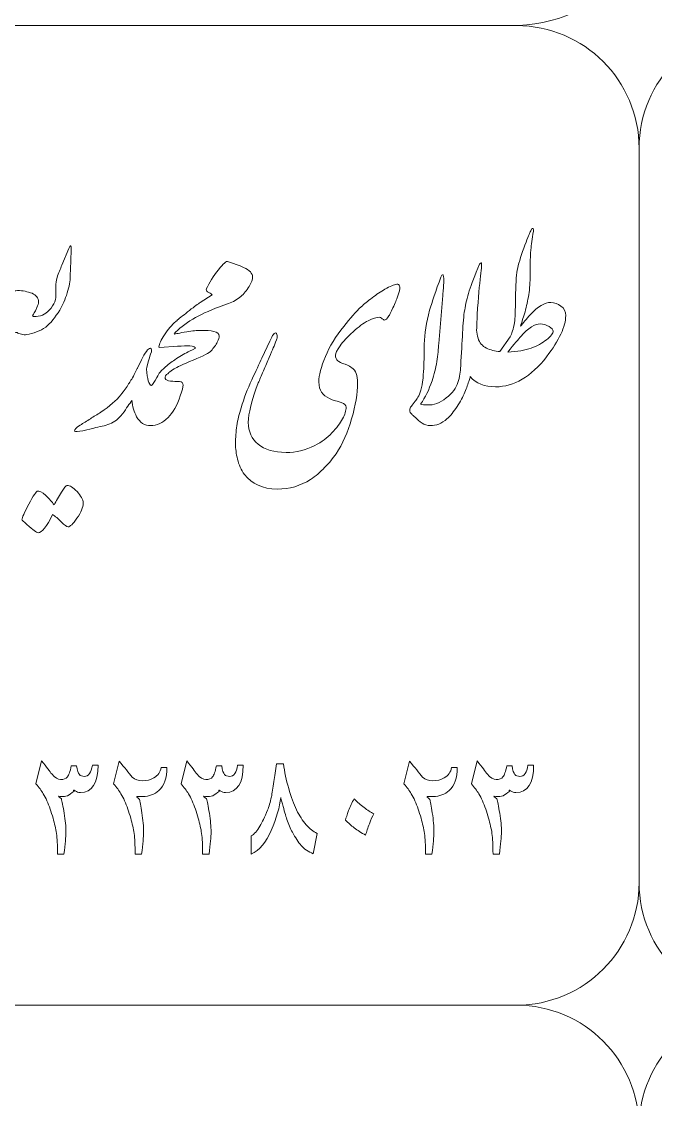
# Model space of a CAD drawing. Header units: millimetres. Extents: x 62 to 462, y 96 to 456.
# Drawn here: x 323.4 to 342.81, y 343.42 to 376.43 of the extents above; entities that cross this region are included whole.
import ezdxf

# ---------------------------------------------------------------- set-up
doc = ezdxf.new("R2010")
doc.units = ezdxf.units.MM
doc.header["$MEASUREMENT"] = 0
doc.layers.add('Layer 1', color=7, linetype='Continuous')

msp = doc.modelspace()

# ---------------------------------------------------------------- linework, layer by layer
at = {"layer": 'Layer 1', "color": 250, "lineweight": 18}
for points, knots in [([(308.7442, 415.8033), (308.7442, 415.8033), (338.3692, 415.8033), (338.3692, 415.8033), (341.0887, 415.8033), (343.3067, 413.5853), (343.3067, 410.8658), (343.3067, 410.8658), (343.3067, 381.2408), (343.3067, 381.2408), (343.3067, 378.5213), (341.0887, 376.3033), (338.3692, 376.3033), (338.3692, 376.3033), (308.7442, 376.3033), (308.7442, 376.3033), (306.0247, 376.3033), (303.8067, 378.5213), (303.8067, 381.2408), (303.8067, 381.2408), (303.8067, 410.8658), (303.8067, 410.8658), (303.8067, 413.5853), (306.0247, 415.8033), (308.7442, 415.8033)], [0, 0, 0, 0, 0.125, 0.125, 0.125, 0.25, 0.25, 0.25, 0.375, 0.375, 0.375, 0.5, 0.5, 0.5, 0.625, 0.625, 0.625, 0.75, 0.75, 0.75, 0.875, 0.875, 0.875, 1, 1, 1, 1]), ([(316.0567, 376.3033), (316.0567, 376.3033), (338.5567, 376.3033), (338.5567, 376.3033), (340.6221, 376.3033), (342.3067, 374.6187), (342.3067, 372.5533), (342.3067, 372.5533), (342.3067, 350.0533), (342.3067, 350.0533), (342.3067, 347.9879), (340.6221, 346.3033), (338.5567, 346.3033), (338.5567, 346.3033), (316.0567, 346.3033), (316.0567, 346.3033), (313.9913, 346.3033), (312.3067, 347.9879), (312.3067, 350.0533), (312.3067, 350.0533), (312.3067, 372.5533), (312.3067, 372.5533), (312.3067, 374.6187), (313.9913, 376.3033), (316.0567, 376.3033)], [0, 0, 0, 0, 0.125, 0.125, 0.125, 0.25, 0.25, 0.25, 0.375, 0.375, 0.375, 0.5, 0.5, 0.5, 0.625, 0.625, 0.625, 0.75, 0.75, 0.75, 0.875, 0.875, 0.875, 1, 1, 1, 1]), ([(346.0567, 376.3033), (346.0567, 376.3033), (368.5567, 376.3033), (368.5567, 376.3033), (370.6221, 376.3033), (372.3067, 374.6187), (372.3067, 372.5533), (372.3067, 372.5533), (372.3067, 350.0533), (372.3067, 350.0533), (372.3067, 347.9879), (370.6221, 346.3033), (368.5567, 346.3033), (368.5567, 346.3033), (346.0567, 346.3033), (346.0567, 346.3033), (343.9913, 346.3033), (342.3067, 347.9879), (342.3067, 350.0533), (342.3067, 350.0533), (342.3067, 372.5533), (342.3067, 372.5533), (342.3067, 374.6187), (343.9913, 376.3033), (346.0567, 376.3033)], [0, 0, 0, 0, 0.125, 0.125, 0.125, 0.25, 0.25, 0.25, 0.375, 0.375, 0.375, 0.5, 0.5, 0.5, 0.625, 0.625, 0.625, 0.75, 0.75, 0.75, 0.875, 0.875, 0.875, 1, 1, 1, 1]), ([(337.3304, 366.9732), (337.338, 366.8896), (337.3533, 366.809), (337.3759, 366.7307), (337.4218, 366.5895), (337.5064, 366.4872), (337.6299, 366.4272), (337.7534, 366.3673), (337.8927, 366.332), (338.048, 366.3214), (338.048, 366.3214), (338.3584, 366.7765), (338.3584, 366.7765), (338.4096, 366.863), (338.4554, 367.0094), (338.4924, 367.2157), (338.5101, 367.3286), (338.5207, 367.5791), (338.5242, 367.9619), (338.5278, 368.3464), (338.5436, 368.6322), (338.5754, 368.8173), (338.6106, 368.9902), (338.6777, 369.2124), (338.7765, 369.4859), (338.877, 369.761), (338.9387, 369.9198), (338.9599, 369.9621), (338.9828, 370.0044), (339.0005, 370.0397), (339.0146, 370.068), (339.0322, 370.0962), (339.0481, 370.1014), (339.0604, 370.0856), (339.0745, 370.0697), (339.078, 370.0432), (339.071, 370.0044), (339.0339, 369.7734), (339.0075, 369.5864), (338.9934, 369.44), (338.9811, 369.2936), (338.974, 369.1542), (338.9757, 369.0219), (338.9775, 368.8896), (338.9757, 368.7186), (338.9687, 368.5086), (338.9616, 368.2988), (338.9405, 368.1048), (338.9052, 367.9284), (338.8717, 367.7502), (338.8293, 367.5791), (338.7765, 367.4115), (338.7253, 367.2457), (338.69, 367.1399), (338.6742, 367.094), (338.757, 367.1981), (338.8576, 367.3163), (338.9793, 367.4521), (339.2086, 367.7008), (339.4185, 367.8243), (339.6037, 367.8243), (339.7166, 367.8243), (339.8207, 367.7872), (339.9141, 367.7149), (340.0094, 367.6461), (340.0588, 367.5491), (340.0588, 367.4203), (340.0588, 367.0887), (339.863, 366.6707), (339.4749, 366.1627), (338.9987, 365.5488), (338.4783, 365.2419), (337.9139, 365.2419), (337.5739, 365.2419), (337.3163, 365.345), (337.1399, 365.5524), (337.1271, 365.5111), (337.1147, 365.4735), (337.1025, 365.4396), (337.0725, 365.3372), (337.0284, 365.2155), (336.9702, 365.0762), (336.9138, 364.9368), (336.8343, 364.7886), (336.7338, 364.6335), (336.6315, 364.4782), (336.5292, 364.353), (336.4251, 364.256), (336.2646, 364.1166), (336.0936, 364.0496), (335.9136, 364.0531), (335.8219, 364.0566), (335.7372, 364.0813), (335.6614, 364.1272), (335.589, 364.1748), (335.5221, 364.2348), (335.4603, 364.3036), (335.4039, 364.3477), (335.3703, 364.3776), (335.3562, 364.39), (335.3086, 364.4359), (335.2839, 364.4817), (335.2839, 364.5294), (335.2839, 364.5646), (335.3016, 364.6052), (335.3351, 364.6493), (335.3703, 364.6934), (335.4091, 364.7445), (335.455, 364.7992), (335.4744, 364.8257), (335.5026, 364.8681), (335.5362, 364.9227), (335.5714, 364.9774), (335.6014, 365.0514), (335.6279, 365.1432), (335.6526, 365.2332), (335.6755, 365.3531), (335.6913, 365.5013), (335.7055, 365.6494), (335.7143, 365.7782), (335.7178, 365.884), (335.7178, 365.884), (335.7284, 366.2051), (335.7284, 366.2051), (335.7319, 366.3144), (335.7319, 366.4308), (335.7284, 366.5508), (335.7354, 366.8683), (335.7901, 367.2123), (335.8942, 367.5844), (335.9665, 367.8366), (336.0812, 368.1753), (336.24, 368.6022), (336.2505, 368.6304), (336.2611, 368.6481), (336.2717, 368.6586), (336.2805, 368.6692), (336.2893, 368.6745), (336.2964, 368.6745), (336.3211, 368.6709), (336.3317, 368.6057), (336.3282, 368.4787), (336.3246, 368.417), (336.3176, 368.3164), (336.3069, 368.1789), (336.2964, 368.0377), (336.2893, 367.9478), (336.2858, 367.9107), (336.2858, 367.9107), (336.1729, 366.5667), (336.1729, 366.5667), (336.1659, 366.4044), (336.1464, 366.2209), (336.1164, 366.0128), (336.0812, 365.8134), (336.0318, 365.6194), (335.9665, 365.4289), (335.8766, 365.1503), (335.7602, 364.9104), (335.619, 364.711), (335.6261, 364.6969), (335.6544, 364.6899), (335.702, 364.6899), (335.702, 364.6899), (335.8325, 364.6846), (335.8325, 364.6846), (336.0212, 364.6776), (336.21, 364.7499), (336.4005, 364.8998), (336.5892, 365.0497), (336.7109, 365.2085), (336.762, 365.3742), (336.8132, 365.5419), (336.8414, 365.7094), (336.845, 365.8788), (336.8679, 366.2685), (336.8873, 366.6072), (336.9014, 366.8947), (336.9155, 367.1823), (336.9366, 367.4151), (336.9666, 367.595), (336.9949, 367.7732), (337.0425, 367.9689), (337.1078, 368.1789), (337.173, 368.3887), (337.2771, 368.6604), (337.4182, 368.9955), (337.4394, 369.0291), (337.457, 369.0432), (337.4747, 369.0361), (337.4923, 369.0291), (337.4853, 368.895), (337.4517, 368.6304), (337.4182, 368.3676), (337.3847, 367.9778), (337.3512, 367.461), (337.3476, 367.3266), (337.3408, 367.1646), (337.3304, 366.9732)], [0, 0, 0, 0, 0.0151515, 0.0151515, 0.0151515, 0.030303, 0.030303, 0.030303, 0.0454545, 0.0454545, 0.0454545, 0.0606061, 0.0606061, 0.0606061, 0.0757576, 0.0757576, 0.0757576, 0.0909091, 0.0909091, 0.0909091, 0.1060606, 0.1060606, 0.1060606, 0.1212121, 0.1212121, 0.1212121, 0.1363636, 0.1363636, 0.1363636, 0.1515152, 0.1515152, 0.1515152, 0.1666667, 0.1666667, 0.1666667, 0.1818182, 0.1818182, 0.1818182, 0.1969697, 0.1969697, 0.1969697, 0.2121212, 0.2121212, 0.2121212, 0.2272727, 0.2272727, 0.2272727, 0.2424242, 0.2424242, 0.2424242, 0.2575758, 0.2575758, 0.2575758, 0.2727273, 0.2727273, 0.2727273, 0.2878788, 0.2878788, 0.2878788, 0.3030303, 0.3030303, 0.3030303, 0.3181818, 0.3181818, 0.3181818, 0.3333333, 0.3333333, 0.3333333, 0.3484848, 0.3484848, 0.3484848, 0.3636364, 0.3636364, 0.3636364, 0.3787879, 0.3787879, 0.3787879, 0.3939394, 0.3939394, 0.3939394, 0.4090909, 0.4090909, 0.4090909, 0.4242424, 0.4242424, 0.4242424, 0.4393939, 0.4393939, 0.4393939, 0.4545455, 0.4545455, 0.4545455, 0.469697, 0.469697, 0.469697, 0.4848485, 0.4848485, 0.4848485, 0.5, 0.5, 0.5, 0.5151515, 0.5151515, 0.5151515, 0.530303, 0.530303, 0.530303, 0.5454545, 0.5454545, 0.5454545, 0.5606061, 0.5606061, 0.5606061, 0.5757576, 0.5757576, 0.5757576, 0.5909091, 0.5909091, 0.5909091, 0.6060606, 0.6060606, 0.6060606, 0.6212121, 0.6212121, 0.6212121, 0.6363636, 0.6363636, 0.6363636, 0.6515152, 0.6515152, 0.6515152, 0.6666667, 0.6666667, 0.6666667, 0.6818182, 0.6818182, 0.6818182, 0.6969697, 0.6969697, 0.6969697, 0.7121212, 0.7121212, 0.7121212, 0.7272727, 0.7272727, 0.7272727, 0.7424242, 0.7424242, 0.7424242, 0.7575758, 0.7575758, 0.7575758, 0.7727273, 0.7727273, 0.7727273, 0.7878788, 0.7878788, 0.7878788, 0.8030303, 0.8030303, 0.8030303, 0.8181818, 0.8181818, 0.8181818, 0.8333333, 0.8333333, 0.8333333, 0.8484848, 0.8484848, 0.8484848, 0.8636364, 0.8636364, 0.8636364, 0.8787879, 0.8787879, 0.8787879, 0.8939394, 0.8939394, 0.8939394, 0.9090909, 0.9090909, 0.9090909, 0.9242424, 0.9242424, 0.9242424, 0.9393939, 0.9393939, 0.9393939, 0.9545455, 0.9545455, 0.9545455, 0.969697, 0.969697, 0.969697, 0.9848485, 0.9848485, 0.9848485, 1, 1, 1, 1]), ([(324.1413, 367.4998), (324.2242, 367.558), (324.2948, 367.6303), (324.353, 367.7167), (324.4147, 367.8032), (324.4465, 367.8896), (324.4465, 367.9761), (324.4465, 367.9761), (324.4465, 368.3165), (324.4465, 368.3165), (324.4465, 368.3994), (324.4606, 368.4911), (324.4871, 368.5899), (324.5364, 368.7274), (324.5859, 368.8545), (324.637, 368.9673), (324.637, 368.9673), (324.8487, 369.4788), (324.8487, 369.4788), (324.8522, 369.5036), (324.8698, 369.5318), (324.9015, 369.5618), (324.9157, 369.5618), (324.921, 369.5265), (324.921, 369.4542), (324.921, 369.4542), (324.9122, 369.0873), (324.9122, 369.0873), (324.9122, 369.0873), (324.891, 368.6428), (324.891, 368.6428), (324.891, 368.4876), (324.8592, 368.3112), (324.7975, 368.1154), (324.7393, 367.9178), (324.6634, 367.745), (324.57, 367.5933), (324.4294, 367.3631), (324.2871, 367.1871), (324.1431, 367.0673), (324.1431, 367.0673), (324.1413, 367.0641), (324.1413, 367.0641), (324.0584, 367.0094), (323.9649, 366.9618), (323.8626, 366.923), (323.7585, 366.8824), (323.658, 366.8559), (323.5628, 366.8418), (323.5098, 366.8313), (323.4552, 366.8348), (323.397, 366.8489), (323.3388, 366.8648), (323.2929, 366.8824), (323.2629, 366.9036), (323.2206, 366.9036), (323.1624, 366.8859), (323.0865, 366.8524), (323.0142, 366.8207), (322.9242, 366.7766), (322.8184, 366.7184), (322.8184, 366.7184), (322.5132, 366.5261), (322.5132, 366.5261), (322.5132, 366.5261), (322.5129, 366.5274), (322.5129, 366.5274), (322.416, 366.4413), (322.2996, 366.376), (322.1622, 366.332), (322.007, 366.2721), (321.8112, 366.2544), (321.5731, 366.2738), (321.5237, 366.2738), (321.3032, 366.1768), (320.9064, 365.9793), (320.9064, 365.9793), (320.6337, 365.829), (320.6337, 365.829), (320.6337, 365.829), (320.6136, 365.75), (320.6136, 365.75), (320.5924, 365.6635), (320.5659, 365.5806), (320.5395, 365.5048), (320.4177, 365.1714), (320.3067, 364.9245), (320.2026, 364.7657), (320.1003, 364.607), (320.0191, 364.5099), (319.9609, 364.4712), (319.901, 364.4341), (319.8145, 364.3935), (319.6963, 364.3494), (319.5799, 364.3071), (319.4018, 364.2471), (319.1619, 364.1695), (318.922, 364.0919), (318.7809, 364.0531), (318.735, 364.0531), (318.7086, 364.0531), (318.6945, 364.0602), (318.6945, 364.0743), (318.6663, 364.1113), (318.8091, 364.2366), (319.1231, 364.4465), (319.437, 364.6563), (319.6399, 364.794), (319.7298, 364.8592), (319.8216, 364.9245), (319.9151, 365.0197), (320.0085, 365.1467), (320.1038, 365.2719), (320.1744, 365.4148), (320.2185, 365.5718), (320.1708, 365.5789), (320.1214, 365.5701), (320.0721, 365.5436), (320.0209, 365.5189), (319.9715, 365.5048), (319.9239, 365.5048), (319.7969, 365.5083), (319.6893, 365.5506), (319.6029, 365.6301), (319.5182, 365.7076), (319.4811, 365.7958), (319.4952, 365.8929), (319.5093, 365.9511), (319.5288, 366.0198), (319.5552, 366.0975), (319.5799, 366.1751), (319.6346, 366.2985), (319.7175, 366.4661), (319.8004, 366.6354), (319.8833, 366.7748), (319.968, 366.8841), (320.0526, 366.9953), (320.1355, 367.05), (320.2185, 367.05), (320.3595, 367.05), (320.4777, 366.99), (320.573, 366.87), (320.6682, 366.7483), (320.7141, 366.6037), (320.7141, 366.4361), (320.7141, 366.4361), (320.7138, 366.4008), (320.7138, 366.4008), (320.7138, 366.4008), (320.8111, 366.4344), (320.8111, 366.4344), (320.9257, 366.4767), (320.984, 366.5067), (320.984, 366.5278), (320.9628, 366.5631), (320.9522, 366.6054), (320.9522, 366.6566), (320.9592, 366.7024), (320.9769, 366.7589), (321.0051, 366.8277), (321.0528, 366.9546), (321.141, 367.1346), (321.2679, 367.3656), (321.3473, 367.5174), (321.4479, 367.6514), (321.5731, 367.7679), (321.6966, 367.8825), (321.7971, 367.9389), (321.873, 367.9389), (321.9929, 367.9389), (322.0917, 367.8878), (322.1675, 367.789), (322.2363, 367.692), (322.2699, 367.565), (322.2699, 367.4062), (322.2699, 367.2651), (322.2504, 367.1381), (322.2116, 367.027), (322.171, 366.9141), (322.1463, 366.8453), (322.1358, 366.8171), (322.1358, 366.8171), (322.1975, 366.8277), (322.1975, 366.8277), (322.3316, 366.8612), (322.4374, 366.907), (322.5132, 366.9618), (322.5132, 366.9618), (322.5165, 366.9564), (322.5165, 366.9564), (322.578, 366.9883), (322.6651, 367.0407), (322.776, 367.1153), (322.8008, 367.1294), (322.8572, 367.17), (322.9472, 367.2352), (322.9472, 367.2899), (322.9224, 367.3692), (322.8748, 367.4733), (322.8237, 367.5668), (322.7532, 367.6127), (322.6632, 367.6127), (322.605, 367.6127), (322.545, 367.5986), (322.4815, 367.5703), (322.4374, 367.5703), (322.4233, 367.6003), (322.4409, 367.6585), (322.455, 367.7009), (322.485, 367.752), (322.5344, 367.8138), (322.6103, 367.9107), (322.7037, 367.9919), (322.8184, 368.0571), (322.8907, 368.096), (322.9648, 368.1242), (323.0406, 368.1453), (323.1342, 368.1736), (323.2117, 368.1877), (323.2788, 368.1877), (323.4357, 368.1877), (323.5839, 368.1594), (323.7233, 368.1048), (323.8538, 368.0536), (323.919, 367.9637), (323.919, 367.8349), (323.919, 367.7908), (323.9032, 367.7361), (323.8732, 367.6709), (323.8556, 367.632), (323.8397, 367.5968), (323.8238, 367.5668), (323.808, 367.5351), (323.7797, 367.4839), (323.7374, 367.4116), (323.7621, 367.3904), (323.8203, 367.3887), (323.9138, 367.4028), (324.0072, 367.4187), (324.0831, 367.4504), (324.1413, 367.4998)], [0, 0, 0, 0, 0.0125, 0.0125, 0.0125, 0.025, 0.025, 0.025, 0.0375, 0.0375, 0.0375, 0.05, 0.05, 0.05, 0.0625, 0.0625, 0.0625, 0.075, 0.075, 0.075, 0.0875, 0.0875, 0.0875, 0.1, 0.1, 0.1, 0.1125, 0.1125, 0.1125, 0.125, 0.125, 0.125, 0.1375, 0.1375, 0.1375, 0.15, 0.15, 0.15, 0.1625, 0.1625, 0.1625, 0.175, 0.175, 0.175, 0.1875, 0.1875, 0.1875, 0.2, 0.2, 0.2, 0.2125, 0.2125, 0.2125, 0.225, 0.225, 0.225, 0.2375, 0.2375, 0.2375, 0.25, 0.25, 0.25, 0.2625, 0.2625, 0.2625, 0.275, 0.275, 0.275, 0.2875, 0.2875, 0.2875, 0.3, 0.3, 0.3, 0.3125, 0.3125, 0.3125, 0.325, 0.325, 0.325, 0.3375, 0.3375, 0.3375, 0.35, 0.35, 0.35, 0.3625, 0.3625, 0.3625, 0.375, 0.375, 0.375, 0.3875, 0.3875, 0.3875, 0.4, 0.4, 0.4, 0.4125, 0.4125, 0.4125, 0.425, 0.425, 0.425, 0.4375, 0.4375, 0.4375, 0.45, 0.45, 0.45, 0.4625, 0.4625, 0.4625, 0.475, 0.475, 0.475, 0.4875, 0.4875, 0.4875, 0.5, 0.5, 0.5, 0.5125, 0.5125, 0.5125, 0.525, 0.525, 0.525, 0.5375, 0.5375, 0.5375, 0.55, 0.55, 0.55, 0.5625, 0.5625, 0.5625, 0.575, 0.575, 0.575, 0.5875, 0.5875, 0.5875, 0.6, 0.6, 0.6, 0.6125, 0.6125, 0.6125, 0.625, 0.625, 0.625, 0.6375, 0.6375, 0.6375, 0.65, 0.65, 0.65, 0.6625, 0.6625, 0.6625, 0.675, 0.675, 0.675, 0.6875, 0.6875, 0.6875, 0.7, 0.7, 0.7, 0.7125, 0.7125, 0.7125, 0.725, 0.725, 0.725, 0.7375, 0.7375, 0.7375, 0.75, 0.75, 0.75, 0.7625, 0.7625, 0.7625, 0.775, 0.775, 0.775, 0.7875, 0.7875, 0.7875, 0.8, 0.8, 0.8, 0.8125, 0.8125, 0.8125, 0.825, 0.825, 0.825, 0.8375, 0.8375, 0.8375, 0.85, 0.85, 0.85, 0.8625, 0.8625, 0.8625, 0.875, 0.875, 0.875, 0.8875, 0.8875, 0.8875, 0.9, 0.9, 0.9, 0.9125, 0.9125, 0.9125, 0.925, 0.925, 0.925, 0.9375, 0.9375, 0.9375, 0.95, 0.95, 0.95, 0.9625, 0.9625, 0.9625, 0.975, 0.975, 0.975, 0.9875, 0.9875, 0.9875, 1, 1, 1, 1]), ([(328.1684, 367.2828), (328.2548, 367.3551), (328.3783, 367.4539), (328.5405, 367.5827), (328.6993, 367.7026), (328.8069, 367.782), (328.8669, 367.819), (328.8669, 367.819), (329.2373, 368.0625), (329.2373, 368.0625), (329.2285, 368.0695), (329.1915, 368.0924), (329.1297, 368.1294), (329.0821, 368.1542), (329.0574, 368.1876), (329.0574, 368.2335), (329.1474, 368.4328), (329.2708, 368.6304), (329.4296, 368.828), (329.5848, 369.0132), (329.6748, 369.0978), (329.703, 369.0802), (329.9817, 368.985), (330.1475, 368.9232), (330.1986, 368.9003), (330.3821, 368.8138), (330.4738, 368.715), (330.4738, 368.6057), (330.4738, 368.5299), (330.4385, 368.4311), (330.3697, 368.3112), (330.2939, 368.193), (330.2074, 368.0924), (330.1122, 368.006), (330.0046, 367.9161), (329.8794, 367.8437), (329.7347, 367.789), (329.359, 367.662), (329.0521, 367.5351), (328.8122, 367.408), (328.5762, 367.2848), (328.3639, 367.1394), (328.1775, 366.9701), (328.1775, 366.9701), (328.1701, 366.9582), (328.1701, 366.9582), (328.1313, 366.9353), (328.1067, 366.9123), (328.0943, 366.8912), (328.0819, 366.87), (328.0767, 366.8595), (328.0767, 366.8559), (328.1067, 366.863), (328.2372, 366.8859), (328.4647, 366.9282), (328.6323, 366.9547), (328.7734, 366.9688), (328.888, 366.9688), (329.052, 366.9688), (329.1879, 366.9582), (329.2902, 366.9388), (329.3978, 366.9177), (329.4507, 366.8683), (329.4507, 366.7889), (329.4507, 366.7572), (329.4313, 366.699), (329.3943, 366.6125), (329.3449, 366.5226), (329.2831, 366.4326), (329.2073, 366.3444), (329.1561, 366.2844), (328.9727, 366.1909), (328.6569, 366.0604), (328.343, 365.9281), (328.149, 365.8399), (328.0767, 365.7941), (328.0043, 365.7465), (327.9496, 365.7076), (327.9108, 365.6777), (327.89, 365.6502), (327.8672, 365.6297), (327.8426, 365.6168), (327.7887, 365.555), (327.7816, 365.5059), (327.8226, 365.4695), (327.8632, 365.4307), (327.932, 365.4113), (328.029, 365.4096), (328.126, 365.4078), (328.1966, 365.4078), (328.2407, 365.4078), (328.3095, 365.4007), (328.3448, 365.3601), (328.3448, 365.2878), (328.3448, 365.2367), (328.3165, 365.1273), (328.2618, 364.9633), (328.1649, 364.674), (328.0396, 364.4517), (327.8844, 364.2966), (327.7221, 364.1343), (327.5457, 364.0531), (327.3517, 364.0531), (327.17, 364.0531), (327.0271, 364.1448), (326.9231, 364.3265), (326.8439, 364.4712), (326.7954, 364.6392), (326.7791, 364.8303), (326.7089, 364.7246), (326.6141, 364.586), (326.4944, 364.4147), (326.4221, 364.3248), (326.3604, 364.2612), (326.3074, 364.2242), (326.2386, 364.1748), (326.1699, 364.136), (326.0993, 364.1078), (326.0288, 364.0778), (325.9512, 364.0549), (325.8665, 364.0355), (325.7818, 364.0161), (325.6989, 363.9966), (325.616, 363.9755), (325.616, 363.9755), (325.2738, 363.8926), (325.2738, 363.8926), (325.1362, 363.8697), (325.0515, 363.8661), (325.0215, 363.882), (325.0215, 363.9314), (325.078, 363.9914), (325.1927, 364.0637), (325.295, 364.1289), (325.4008, 364.196), (325.5066, 364.263), (325.6143, 364.33), (325.7201, 364.3953), (325.8276, 364.4606), (326.0993, 364.6511), (326.3039, 364.8292), (326.438, 364.9932), (326.5403, 365.122), (326.6214, 365.2332), (326.6796, 365.3301), (326.7184, 365.3848), (326.7749, 365.4801), (326.8507, 365.6142), (326.8507, 365.6142), (326.9007, 365.7166), (326.9007, 365.7166), (326.9127, 365.7446), (326.9254, 365.7715), (326.939, 365.7976), (326.9452, 365.8101), (326.9515, 365.8222), (326.958, 365.834), (326.958, 365.834), (327.0729, 366.0693), (327.0729, 366.0693), (327.1242, 366.1751), (327.1753, 366.2615), (327.2229, 366.3267), (327.267, 366.3921), (327.3093, 366.4238), (327.3464, 366.4203), (327.3816, 366.4026), (327.3922, 366.3691), (327.3781, 366.3162), (327.3393, 366.2033), (327.3164, 366.1292), (327.3058, 366.0939), (327.2667, 365.9638), (327.2411, 365.8608), (327.2298, 365.7864), (327.2472, 365.4744), (327.2981, 365.3052), (327.3834, 365.2773), (327.4205, 365.316), (327.4752, 365.399), (327.5439, 365.526), (327.5845, 365.6018), (327.6163, 365.6529), (327.6357, 365.6812), (327.6408, 365.6877), (327.6467, 365.6931), (327.6534, 365.6979), (327.6844, 365.736), (327.7227, 365.7765), (327.7662, 365.817), (327.8738, 365.914), (327.9814, 365.9969), (328.0925, 366.0693), (328.2336, 366.1627), (328.3695, 366.2439), (328.5, 366.3126), (328.5105, 366.3197), (328.5846, 366.3567), (328.7223, 366.422), (328.7223, 366.4555), (328.6675, 366.4802), (328.5564, 366.4944), (328.4612, 366.4979), (328.3306, 366.4944), (328.1701, 366.4837), (328.1701, 366.4837), (327.6321, 366.4414), (327.6321, 366.4414), (327.6075, 366.4414), (327.6004, 366.4626), (327.611, 366.5031), (327.6321, 366.5931), (327.6992, 366.7236), (327.8156, 366.8912), (327.9288, 367.0583), (328.0453, 367.1859), (328.1653, 367.2756), (328.1653, 367.2756), (328.1684, 367.2828), (328.1684, 367.2828)], [0, 0, 0, 0, 0.0136986, 0.0136986, 0.0136986, 0.0273973, 0.0273973, 0.0273973, 0.0410959, 0.0410959, 0.0410959, 0.0547945, 0.0547945, 0.0547945, 0.0684932, 0.0684932, 0.0684932, 0.0821918, 0.0821918, 0.0821918, 0.0958904, 0.0958904, 0.0958904, 0.109589, 0.109589, 0.109589, 0.1232877, 0.1232877, 0.1232877, 0.1369863, 0.1369863, 0.1369863, 0.1506849, 0.1506849, 0.1506849, 0.1643836, 0.1643836, 0.1643836, 0.1780822, 0.1780822, 0.1780822, 0.1917808, 0.1917808, 0.1917808, 0.2054795, 0.2054795, 0.2054795, 0.2191781, 0.2191781, 0.2191781, 0.2328767, 0.2328767, 0.2328767, 0.2465753, 0.2465753, 0.2465753, 0.260274, 0.260274, 0.260274, 0.2739726, 0.2739726, 0.2739726, 0.2876712, 0.2876712, 0.2876712, 0.3013699, 0.3013699, 0.3013699, 0.3150685, 0.3150685, 0.3150685, 0.3287671, 0.3287671, 0.3287671, 0.3424658, 0.3424658, 0.3424658, 0.3561644, 0.3561644, 0.3561644, 0.369863, 0.369863, 0.369863, 0.3835616, 0.3835616, 0.3835616, 0.3972603, 0.3972603, 0.3972603, 0.4109589, 0.4109589, 0.4109589, 0.4246575, 0.4246575, 0.4246575, 0.4383562, 0.4383562, 0.4383562, 0.4520548, 0.4520548, 0.4520548, 0.4657534, 0.4657534, 0.4657534, 0.4794521, 0.4794521, 0.4794521, 0.4931507, 0.4931507, 0.4931507, 0.5068493, 0.5068493, 0.5068493, 0.5205479, 0.5205479, 0.5205479, 0.5342466, 0.5342466, 0.5342466, 0.5479452, 0.5479452, 0.5479452, 0.5616438, 0.5616438, 0.5616438, 0.5753425, 0.5753425, 0.5753425, 0.5890411, 0.5890411, 0.5890411, 0.6027397, 0.6027397, 0.6027397, 0.6164384, 0.6164384, 0.6164384, 0.630137, 0.630137, 0.630137, 0.6438356, 0.6438356, 0.6438356, 0.6575342, 0.6575342, 0.6575342, 0.6712329, 0.6712329, 0.6712329, 0.6849315, 0.6849315, 0.6849315, 0.6986301, 0.6986301, 0.6986301, 0.7123288, 0.7123288, 0.7123288, 0.7260274, 0.7260274, 0.7260274, 0.739726, 0.739726, 0.739726, 0.7534247, 0.7534247, 0.7534247, 0.7671233, 0.7671233, 0.7671233, 0.7808219, 0.7808219, 0.7808219, 0.7945205, 0.7945205, 0.7945205, 0.8082192, 0.8082192, 0.8082192, 0.8219178, 0.8219178, 0.8219178, 0.8356164, 0.8356164, 0.8356164, 0.8493151, 0.8493151, 0.8493151, 0.8630137, 0.8630137, 0.8630137, 0.8767123, 0.8767123, 0.8767123, 0.890411, 0.890411, 0.890411, 0.9041096, 0.9041096, 0.9041096, 0.9178082, 0.9178082, 0.9178082, 0.9315068, 0.9315068, 0.9315068, 0.9452055, 0.9452055, 0.9452055, 0.9589041, 0.9589041, 0.9589041, 0.9726027, 0.9726027, 0.9726027, 0.9863014, 0.9863014, 0.9863014, 1, 1, 1, 1]), ([(334.9788, 368.2494), (334.9664, 368.163), (334.9434, 368.0801), (334.9152, 367.9989), (334.8852, 367.9178), (334.8376, 367.8049), (334.7706, 367.6602), (334.7036, 367.5156), (334.663, 367.4327), (334.6489, 367.4115), (334.5942, 367.3251), (334.5448, 367.2828), (334.5042, 367.2828), (334.4725, 367.304), (334.446, 367.3233), (334.4214, 367.3428), (334.3967, 367.3622), (334.3755, 367.371), (334.3543, 367.371), (334.2679, 367.371), (334.155, 367.3357), (334.0139, 367.2651), (333.871, 367.1946), (333.7176, 367.0817), (333.5482, 366.9265), (333.3789, 366.7713), (333.2466, 366.6266), (333.1514, 366.4926), (333.0579, 366.3585), (333.0102, 366.265), (333.0102, 366.2139), (333.0102, 366.138), (333.0332, 366.078), (333.0825, 366.0375), (333.1231, 366.0057), (333.1972, 365.9705), (333.3048, 365.9299), (333.4107, 365.8875), (333.483, 365.854), (333.5165, 365.8258), (333.6312, 365.7465), (333.6876, 365.5912), (333.6876, 365.3601), (333.6876, 365.0409), (333.6276, 364.674), (333.5059, 364.263), (333.386, 363.8502), (333.2272, 363.494), (333.0314, 363.1905), (332.9309, 363.0495), (332.8145, 362.9083), (332.6804, 362.7672), (332.5464, 362.6244), (332.4017, 362.5044), (332.2465, 362.4039), (331.9501, 362.2081), (331.608, 362.1093), (331.2234, 362.1093), (330.786, 362.1164), (330.4526, 362.2645), (330.225, 362.5538), (330.1227, 362.702), (330.0504, 362.859), (330.0117, 363.0248), (329.9711, 363.1905), (329.9517, 363.3476), (329.9517, 363.4957), (329.9517, 363.6845), (329.9658, 363.8697), (329.9922, 364.0513), (330.0204, 364.2312), (330.0628, 364.413), (330.121, 364.5964), (330.2109, 364.8927), (330.3186, 365.1785), (330.4473, 365.4537), (330.5743, 365.7288), (330.6766, 365.9511), (330.756, 366.1204), (330.756, 366.1204), (330.9994, 366.6372), (330.9994, 366.6372), (331.0276, 366.6954), (331.0559, 366.7518), (331.0876, 366.8083), (331.1176, 366.863), (331.1458, 366.8895), (331.1705, 366.8895), (331.204, 366.8895), (331.2234, 366.863), (331.2252, 366.8083), (331.227, 366.7518), (331.2199, 366.7113), (331.2058, 366.6831), (331.1688, 366.5843), (331.1352, 366.4996), (331.1088, 366.4326), (331.0806, 366.3656), (331.04, 366.2685), (330.9835, 366.1416), (330.9288, 366.0128), (330.8689, 365.8752), (330.8054, 365.727), (330.7419, 365.5789), (330.689, 365.4572), (330.6484, 365.3601), (330.4455, 364.824), (330.3432, 364.42), (330.3432, 364.1519), (330.3432, 363.8697), (330.4438, 363.6456), (330.6466, 363.4798), (330.8477, 363.3141), (331.1317, 363.2311), (331.4968, 363.2311), (331.8002, 363.2311), (332.093, 363.3017), (332.377, 363.4428), (332.5869, 363.5504), (332.7633, 363.6792), (332.9044, 363.8309), (333.0455, 363.9825), (333.1531, 364.1254), (333.2272, 364.2577), (333.3013, 364.39), (333.3384, 364.5099), (333.3384, 364.6158), (333.3384, 364.6811), (333.2889, 364.7304), (333.1902, 364.7604), (333.0914, 364.7922), (333.0208, 364.8133), (332.9767, 364.824), (332.9344, 364.8327), (332.885, 364.8522), (332.8286, 364.8804), (332.7228, 364.9315), (332.6416, 364.9968), (332.5851, 365.0744), (332.5305, 365.152), (332.5023, 365.2578), (332.5023, 365.3919), (332.5023, 365.5947), (332.5692, 365.854), (332.7015, 366.1662), (332.8338, 366.4802), (333.0208, 366.7889), (333.2625, 367.0923), (333.46, 367.3392), (333.6399, 367.5421), (333.8004, 367.6956), (333.8869, 367.7749), (333.998, 367.8666), (334.1321, 367.9672), (334.2661, 368.0695), (334.3967, 368.1559), (334.5254, 368.2282), (334.6806, 368.3182), (334.8024, 368.3694), (334.8923, 368.3835), (334.9293, 368.3835), (334.9558, 368.3676), (334.9699, 368.3376), (334.9823, 368.3058), (334.9858, 368.2776), (334.9788, 368.2494)], [0, 0, 0, 0, 0.0181818, 0.0181818, 0.0181818, 0.0363636, 0.0363636, 0.0363636, 0.0545455, 0.0545455, 0.0545455, 0.0727273, 0.0727273, 0.0727273, 0.0909091, 0.0909091, 0.0909091, 0.1090909, 0.1090909, 0.1090909, 0.1272727, 0.1272727, 0.1272727, 0.1454545, 0.1454545, 0.1454545, 0.1636364, 0.1636364, 0.1636364, 0.1818182, 0.1818182, 0.1818182, 0.2, 0.2, 0.2, 0.2181818, 0.2181818, 0.2181818, 0.2363636, 0.2363636, 0.2363636, 0.2545455, 0.2545455, 0.2545455, 0.2727273, 0.2727273, 0.2727273, 0.2909091, 0.2909091, 0.2909091, 0.3090909, 0.3090909, 0.3090909, 0.3272727, 0.3272727, 0.3272727, 0.3454545, 0.3454545, 0.3454545, 0.3636364, 0.3636364, 0.3636364, 0.3818182, 0.3818182, 0.3818182, 0.4, 0.4, 0.4, 0.4181818, 0.4181818, 0.4181818, 0.4363636, 0.4363636, 0.4363636, 0.4545455, 0.4545455, 0.4545455, 0.4727273, 0.4727273, 0.4727273, 0.4909091, 0.4909091, 0.4909091, 0.5090909, 0.5090909, 0.5090909, 0.5272727, 0.5272727, 0.5272727, 0.5454545, 0.5454545, 0.5454545, 0.5636364, 0.5636364, 0.5636364, 0.5818182, 0.5818182, 0.5818182, 0.6, 0.6, 0.6, 0.6181818, 0.6181818, 0.6181818, 0.6363636, 0.6363636, 0.6363636, 0.6545455, 0.6545455, 0.6545455, 0.6727273, 0.6727273, 0.6727273, 0.6909091, 0.6909091, 0.6909091, 0.7090909, 0.7090909, 0.7090909, 0.7272727, 0.7272727, 0.7272727, 0.7454545, 0.7454545, 0.7454545, 0.7636364, 0.7636364, 0.7636364, 0.7818182, 0.7818182, 0.7818182, 0.8, 0.8, 0.8, 0.8181818, 0.8181818, 0.8181818, 0.8363636, 0.8363636, 0.8363636, 0.8545455, 0.8545455, 0.8545455, 0.8727273, 0.8727273, 0.8727273, 0.8909091, 0.8909091, 0.8909091, 0.9090909, 0.9090909, 0.9090909, 0.9272727, 0.9272727, 0.9272727, 0.9454545, 0.9454545, 0.9454545, 0.9636364, 0.9636364, 0.9636364, 0.9818182, 0.9818182, 0.9818182, 1, 1, 1, 1]), ([(339.676, 366.9441), (339.676, 366.9882), (339.6354, 367.0358), (339.5526, 367.0887), (339.4626, 367.1399), (339.3726, 367.1664), (339.2827, 367.1664), (339.1186, 367.1734), (338.9175, 367.0428), (338.6847, 366.7783), (338.6142, 366.7059), (338.4819, 366.549), (338.2861, 366.3073), (338.5754, 366.3214), (338.8135, 366.362), (339.0022, 366.4272), (339.1892, 366.4926), (339.348, 366.579), (339.4749, 366.6848), (339.609, 366.7924), (339.676, 366.8788), (339.676, 366.9441)], [0, 0, 0, 0, 0.1428571, 0.1428571, 0.1428571, 0.2857143, 0.2857143, 0.2857143, 0.4285714, 0.4285714, 0.4285714, 0.5714286, 0.5714286, 0.5714286, 0.7142857, 0.7142857, 0.7142857, 0.8571429, 0.8571429, 0.8571429, 1, 1, 1, 1]), ([(323.4129, 361.1798), (323.4129, 361.1586), (323.464, 361.1075), (323.5645, 361.0245), (323.6669, 360.9417), (323.7409, 360.8799), (323.7903, 360.8394), (323.8415, 360.7935), (323.8821, 360.7723), (323.9085, 360.7723), (324.0196, 360.7723), (324.1678, 360.9593), (324.353, 361.335), (324.4289, 361.2803), (324.517, 361.2027), (324.6176, 361.1022), (324.7164, 361.0016), (324.7851, 360.9522), (324.824, 360.9522), (324.8822, 360.9522), (324.9739, 361.0404), (325.0974, 361.2168), (325.2243, 361.395), (325.2879, 361.5502), (325.2879, 361.6807), (325.2825, 361.7919), (325.2191, 361.91), (325.0992, 362.0352), (324.981, 362.1605), (324.8787, 362.224), (324.7922, 362.224), (324.7658, 362.224), (324.7093, 362.1534), (324.6246, 362.0123), (324.54, 361.8712), (324.4641, 361.7424), (324.3954, 361.6296), (324.3354, 361.7124), (324.2507, 361.8077), (324.1395, 361.917), (324.0267, 362.0247), (323.942, 362.067), (323.8838, 362.0423), (323.8521, 362.0423), (323.7657, 361.91), (323.6245, 361.6455), (323.4834, 361.3791), (323.4129, 361.2256), (323.4129, 361.1798)], [0, 0, 0, 0, 0.0625, 0.0625, 0.0625, 0.125, 0.125, 0.125, 0.1875, 0.1875, 0.1875, 0.25, 0.25, 0.25, 0.3125, 0.3125, 0.3125, 0.375, 0.375, 0.375, 0.4375, 0.4375, 0.4375, 0.5, 0.5, 0.5, 0.5625, 0.5625, 0.5625, 0.625, 0.625, 0.625, 0.6875, 0.6875, 0.6875, 0.75, 0.75, 0.75, 0.8125, 0.8125, 0.8125, 0.875, 0.875, 0.875, 0.9375, 0.9375, 0.9375, 1, 1, 1, 1]), ([(316.0567, 346.3033), (316.0567, 346.3033), (338.5567, 346.3033), (338.5567, 346.3033), (340.6221, 346.3033), (342.3067, 344.6187), (342.3067, 342.5533), (342.3067, 342.5533), (342.3067, 320.0533), (342.3067, 320.0533), (342.3067, 317.9879), (340.6221, 316.3033), (338.5567, 316.3033), (338.5567, 316.3033), (316.0567, 316.3033), (316.0567, 316.3033), (313.9913, 316.3033), (312.3067, 317.9879), (312.3067, 320.0533), (312.3067, 320.0533), (312.3067, 342.5533), (312.3067, 342.5533), (312.3067, 344.6187), (313.9913, 346.3033), (316.0567, 346.3033)], [0, 0, 0, 0, 0.125, 0.125, 0.125, 0.25, 0.25, 0.25, 0.375, 0.375, 0.375, 0.5, 0.5, 0.5, 0.625, 0.625, 0.625, 0.75, 0.75, 0.75, 0.875, 0.875, 0.875, 1, 1, 1, 1]), ([(346.0567, 346.3033), (346.0567, 346.3033), (368.5567, 346.3033), (368.5567, 346.3033), (370.6221, 346.3033), (372.3067, 344.6187), (372.3067, 342.5533), (372.3067, 342.5533), (372.3067, 320.0533), (372.3067, 320.0533), (372.3067, 317.9879), (370.6221, 316.3033), (368.5567, 316.3033), (368.5567, 316.3033), (346.0567, 316.3033), (346.0567, 316.3033), (343.9913, 316.3033), (342.3067, 317.9879), (342.3067, 320.0533), (342.3067, 320.0533), (342.3067, 342.5533), (342.3067, 342.5533), (342.3067, 344.6187), (343.9913, 346.3033), (346.0567, 346.3033)], [0, 0, 0, 0, 0.125, 0.125, 0.125, 0.25, 0.25, 0.25, 0.375, 0.375, 0.375, 0.5, 0.5, 0.5, 0.625, 0.625, 0.625, 0.75, 0.75, 0.75, 0.875, 0.875, 0.875, 1, 1, 1, 1])]:
    msp.add_open_spline(points, degree=3, knots=knots, dxfattribs=at)
at = {"layer": 'Layer 1', "color": 250, "lineweight": 9}
for points, knots in [([(325.3254, 353.3093), (325.4541, 353.3093), (325.5361, 353.4257), (325.5705, 353.6576), (325.5705, 353.6576), (325.7442, 353.6576), (325.7442, 353.6576), (325.7442, 353.0977), (325.5626, 352.8181), (325.201, 352.8181), (325.1446, 352.8181), (325.0908, 352.8358), (325.0396, 352.871), (324.9894, 352.9063), (324.9779, 352.8993), (325.0079, 352.849), (325.0097, 352.8578), (324.9753, 352.834), (324.9038, 352.7767), (324.8404, 352.7238), (324.776, 352.6964), (324.7107, 352.6964), (324.7019, 352.6964), (324.6913, 352.6964), (324.6781, 352.6956), (324.6649, 352.6947), (324.6499, 352.6938), (324.6331, 352.6938), (324.6023, 352.6938), (324.5714, 352.6973), (324.5414, 352.7035), (324.5114, 352.7097), (324.537, 352.6832), (324.6199, 352.6241), (324.6428, 352.5456), (324.671, 352.3984), (324.7063, 352.1823), (324.7416, 351.9672), (324.7592, 351.7749), (324.7592, 351.6065), (324.7592, 351.4637), (324.7389, 351.237), (324.6975, 350.9275), (324.6975, 350.9275), (324.5009, 350.9275), (324.5009, 350.9275), (324.5009, 351.2026), (324.4903, 351.4143), (324.4691, 351.5615), (324.4471, 351.7088), (324.4127, 351.8666), (324.3642, 352.0351), (324.3113, 352.2211), (324.2487, 352.3984), (324.1781, 352.565), (324.1437, 352.6426), (324.1067, 352.7132), (324.067, 352.7767), (324.0106, 352.8719), (323.9347, 352.9742), (323.8395, 353.0844), (323.8395, 353.0844), (324.0159, 353.7872), (324.0159, 353.7872), (324.1658, 353.5871), (324.2689, 353.453), (324.3254, 353.3843), (324.4241, 353.2705), (324.5141, 353.2132), (324.597, 353.2132), (324.6913, 353.2132), (324.761, 353.2405), (324.806, 353.2934), (324.8492, 353.3455), (324.888, 353.4583), (324.9224, 353.632), (324.9224, 353.632), (325.0829, 353.632), (325.0829, 353.632), (325.1067, 353.4945), (325.1358, 353.4063), (325.1702, 353.3675), (325.2045, 353.3287), (325.2566, 353.3093), (325.3254, 353.3093)], [0, 0, 0, 0, 0.0357143, 0.0357143, 0.0357143, 0.0714286, 0.0714286, 0.0714286, 0.1071429, 0.1071429, 0.1071429, 0.1428571, 0.1428571, 0.1428571, 0.1785714, 0.1785714, 0.1785714, 0.2142857, 0.2142857, 0.2142857, 0.25, 0.25, 0.25, 0.2857143, 0.2857143, 0.2857143, 0.3214286, 0.3214286, 0.3214286, 0.3571429, 0.3571429, 0.3571429, 0.3928571, 0.3928571, 0.3928571, 0.4285714, 0.4285714, 0.4285714, 0.4642857, 0.4642857, 0.4642857, 0.5, 0.5, 0.5, 0.5357143, 0.5357143, 0.5357143, 0.5714286, 0.5714286, 0.5714286, 0.6071429, 0.6071429, 0.6071429, 0.6428571, 0.6428571, 0.6428571, 0.6785714, 0.6785714, 0.6785714, 0.7142857, 0.7142857, 0.7142857, 0.75, 0.75, 0.75, 0.7857143, 0.7857143, 0.7857143, 0.8214286, 0.8214286, 0.8214286, 0.8571429, 0.8571429, 0.8571429, 0.8928571, 0.8928571, 0.8928571, 0.9285714, 0.9285714, 0.9285714, 0.9642857, 0.9642857, 0.9642857, 1, 1, 1, 1]), ([(327.1005, 353.177), (327.2301, 353.177), (327.3474, 353.207), (327.4541, 353.2652), (327.5767, 353.3322), (327.6516, 353.4372), (327.6789, 353.58), (327.6789, 353.58), (327.85, 353.58), (327.85, 353.58), (327.85, 353.2634), (327.768, 353.0298), (327.604, 352.8799), (327.47, 352.7564), (327.3068, 352.6938), (327.1163, 352.6938), (327.1163, 352.6938), (327.0775, 352.6938), (327.0775, 352.6938), (327.022, 352.6938), (326.977, 352.6956), (326.9417, 352.6991), (326.9065, 352.7026), (326.9294, 352.6717), (327.0105, 352.6065), (327.0273, 352.5465), (327.0529, 352.4072), (327.0864, 352.1894), (327.1199, 351.9716), (327.1366, 351.7767), (327.1366, 351.6065), (327.1366, 351.4637), (327.1163, 351.237), (327.0749, 350.9275), (327.0749, 350.9275), (326.8783, 350.9275), (326.8783, 350.9275), (326.8783, 351.2026), (326.8677, 351.4143), (326.8465, 351.5615), (326.8245, 351.7088), (326.7901, 351.8666), (326.7416, 352.0351), (326.6878, 352.2211), (326.6261, 352.3984), (326.5555, 352.565), (326.5211, 352.6426), (326.4841, 352.7132), (326.4444, 352.7767), (326.388, 352.8719), (326.3121, 352.9742), (326.2169, 353.0844), (326.2169, 353.0844), (326.3897, 353.7793), (326.3897, 353.7793), (326.552, 353.5791), (326.6834, 353.416), (326.7857, 353.2881), (326.8747, 353.2141), (326.9797, 353.177), (327.1005, 353.177)], [0, 0, 0, 0, 0.05, 0.05, 0.05, 0.1, 0.1, 0.1, 0.15, 0.15, 0.15, 0.2, 0.2, 0.2, 0.25, 0.25, 0.25, 0.3, 0.3, 0.3, 0.35, 0.35, 0.35, 0.4, 0.4, 0.4, 0.45, 0.45, 0.45, 0.5, 0.5, 0.5, 0.55, 0.55, 0.55, 0.6, 0.6, 0.6, 0.65, 0.65, 0.65, 0.7, 0.7, 0.7, 0.75, 0.75, 0.75, 0.8, 0.8, 0.8, 0.85, 0.85, 0.85, 0.9, 0.9, 0.9, 0.95, 0.95, 0.95, 1, 1, 1, 1]), ([(329.7698, 353.3093), (329.8985, 353.3093), (329.9805, 353.4257), (330.0149, 353.6576), (330.0149, 353.6576), (330.1886, 353.6576), (330.1886, 353.6576), (330.1886, 353.0977), (330.007, 352.8181), (329.6454, 352.8181), (329.589, 352.8181), (329.5352, 352.8358), (329.484, 352.871), (329.4338, 352.9063), (329.4223, 352.8993), (329.4523, 352.849), (329.4541, 352.8578), (329.4197, 352.834), (329.3482, 352.7767), (329.2848, 352.7238), (329.2204, 352.6964), (329.1551, 352.6964), (329.1463, 352.6964), (329.1357, 352.6964), (329.1225, 352.6956), (329.1093, 352.6947), (329.0943, 352.6938), (329.0775, 352.6938), (329.0467, 352.6938), (329.0158, 352.6973), (328.9858, 352.7035), (328.9558, 352.7097), (328.9814, 352.6832), (329.0643, 352.6241), (329.0872, 352.5456), (329.1154, 352.3984), (329.1507, 352.1823), (329.186, 351.9672), (329.2036, 351.7749), (329.2036, 351.6065), (329.2036, 351.4637), (329.1833, 351.237), (329.1419, 350.9275), (329.1419, 350.9275), (328.9453, 350.9275), (328.9453, 350.9275), (328.9453, 351.2026), (328.9347, 351.4143), (328.9135, 351.5615), (328.8915, 351.7088), (328.8571, 351.8666), (328.8086, 352.0351), (328.7557, 352.2211), (328.6931, 352.3984), (328.6225, 352.565), (328.5881, 352.6426), (328.5511, 352.7132), (328.5114, 352.7767), (328.455, 352.8719), (328.3791, 352.9742), (328.2839, 353.0844), (328.2839, 353.0844), (328.4603, 353.7872), (328.4603, 353.7872), (328.6102, 353.5871), (328.7133, 353.453), (328.7698, 353.3843), (328.8685, 353.2705), (328.9585, 353.2132), (329.0414, 353.2132), (329.1357, 353.2132), (329.2054, 353.2405), (329.2504, 353.2934), (329.2936, 353.3455), (329.3324, 353.4583), (329.3668, 353.632), (329.3668, 353.632), (329.5273, 353.632), (329.5273, 353.632), (329.5511, 353.4945), (329.5802, 353.4063), (329.6146, 353.3675), (329.6489, 353.3287), (329.701, 353.3093), (329.7698, 353.3093)], [0, 0, 0, 0, 0.0357143, 0.0357143, 0.0357143, 0.0714286, 0.0714286, 0.0714286, 0.1071429, 0.1071429, 0.1071429, 0.1428571, 0.1428571, 0.1428571, 0.1785714, 0.1785714, 0.1785714, 0.2142857, 0.2142857, 0.2142857, 0.25, 0.25, 0.25, 0.2857143, 0.2857143, 0.2857143, 0.3214286, 0.3214286, 0.3214286, 0.3571429, 0.3571429, 0.3571429, 0.3928571, 0.3928571, 0.3928571, 0.4285714, 0.4285714, 0.4285714, 0.4642857, 0.4642857, 0.4642857, 0.5, 0.5, 0.5, 0.5357143, 0.5357143, 0.5357143, 0.5714286, 0.5714286, 0.5714286, 0.6071429, 0.6071429, 0.6071429, 0.6428571, 0.6428571, 0.6428571, 0.6785714, 0.6785714, 0.6785714, 0.7142857, 0.7142857, 0.7142857, 0.75, 0.75, 0.75, 0.7857143, 0.7857143, 0.7857143, 0.8214286, 0.8214286, 0.8214286, 0.8571429, 0.8571429, 0.8571429, 0.8928571, 0.8928571, 0.8928571, 0.9285714, 0.9285714, 0.9285714, 0.9642857, 0.9642857, 0.9642857, 1, 1, 1, 1]), ([(330.4338, 351.4875), (330.5255, 351.5395), (330.6128, 351.6391), (330.6974, 351.7873), (330.7627, 351.8993), (330.8403, 352.0633), (330.9302, 352.2785), (330.9735, 352.3799), (331.0131, 352.5139), (331.0493, 352.6814), (331.0731, 352.8005), (331.0996, 352.9583), (331.1287, 353.1567), (331.1516, 353.3119), (331.1754, 353.4918), (331.201, 353.6964), (331.201, 353.6964), (331.4205, 353.6964), (331.4205, 353.6964), (331.4523, 353.4486), (331.5043, 353.1964), (331.5784, 352.9407), (331.6525, 352.685), (331.7336, 352.4663), (331.8218, 352.2837), (331.9038, 352.1091), (332.0025, 351.9575), (332.1163, 351.8287), (332.2177, 351.7097), (332.3279, 351.6224), (332.447, 351.5651), (332.447, 351.5651), (332.3332, 350.9425), (332.3332, 350.9425), (332.1763, 351.0042), (332.0528, 351.088), (331.962, 351.1929), (331.872, 351.2979), (331.7821, 351.4337), (331.6921, 351.5986), (331.6304, 351.7141), (331.574, 351.8455), (331.5246, 351.9919), (331.4867, 352.1056), (331.4408, 352.2635), (331.387, 352.4672), (331.3465, 352.6188), (331.3288, 352.6823), (331.3359, 352.6576), (331.305, 352.3719), (331.2071, 352.0368), (331.044, 351.6532), (330.8888, 351.2899), (330.686, 351.0492), (330.4338, 350.9319), (330.4338, 350.9319), (330.4338, 351.4875), (330.4338, 351.4875)], [0, 0, 0, 0, 0.0526316, 0.0526316, 0.0526316, 0.1052632, 0.1052632, 0.1052632, 0.1578947, 0.1578947, 0.1578947, 0.2105263, 0.2105263, 0.2105263, 0.2631579, 0.2631579, 0.2631579, 0.3157895, 0.3157895, 0.3157895, 0.3684211, 0.3684211, 0.3684211, 0.4210526, 0.4210526, 0.4210526, 0.4736842, 0.4736842, 0.4736842, 0.5263158, 0.5263158, 0.5263158, 0.5789474, 0.5789474, 0.5789474, 0.6315789, 0.6315789, 0.6315789, 0.6842105, 0.6842105, 0.6842105, 0.7368421, 0.7368421, 0.7368421, 0.7894737, 0.7894737, 0.7894737, 0.8421053, 0.8421053, 0.8421053, 0.8947368, 0.8947368, 0.8947368, 0.9473684, 0.9473684, 0.9473684, 1, 1, 1, 1]), ([(335.9893, 353.177), (336.1189, 353.177), (336.2362, 353.207), (336.3429, 353.2652), (336.4655, 353.3322), (336.5404, 353.4372), (336.5677, 353.58), (336.5677, 353.58), (336.7388, 353.58), (336.7388, 353.58), (336.7388, 353.2634), (336.6568, 353.0298), (336.4928, 352.8799), (336.3588, 352.7564), (336.1956, 352.6938), (336.0051, 352.6938), (336.0051, 352.6938), (335.9663, 352.6938), (335.9663, 352.6938), (335.9108, 352.6938), (335.8658, 352.6956), (335.8305, 352.6991), (335.7953, 352.7026), (335.8182, 352.6717), (335.8993, 352.6065), (335.9161, 352.5465), (335.9417, 352.4072), (335.9752, 352.1894), (336.0087, 351.9716), (336.0254, 351.7767), (336.0254, 351.6065), (336.0254, 351.4637), (336.0051, 351.237), (335.9637, 350.9275), (335.9637, 350.9275), (335.7671, 350.9275), (335.7671, 350.9275), (335.7671, 351.2026), (335.7565, 351.4143), (335.7353, 351.5615), (335.7133, 351.7088), (335.6789, 351.8666), (335.6304, 352.0351), (335.5766, 352.2211), (335.5149, 352.3984), (335.4443, 352.565), (335.4099, 352.6426), (335.3729, 352.7132), (335.3332, 352.7767), (335.2768, 352.8719), (335.2009, 352.9742), (335.1057, 353.0844), (335.1057, 353.0844), (335.2785, 353.7793), (335.2785, 353.7793), (335.4408, 353.5791), (335.5722, 353.416), (335.6745, 353.2881), (335.7635, 353.2141), (335.8685, 353.177), (335.9893, 353.177)], [0, 0, 0, 0, 0.05, 0.05, 0.05, 0.1, 0.1, 0.1, 0.15, 0.15, 0.15, 0.2, 0.2, 0.2, 0.25, 0.25, 0.25, 0.3, 0.3, 0.3, 0.35, 0.35, 0.35, 0.4, 0.4, 0.4, 0.45, 0.45, 0.45, 0.5, 0.5, 0.5, 0.55, 0.55, 0.55, 0.6, 0.6, 0.6, 0.65, 0.65, 0.65, 0.7, 0.7, 0.7, 0.75, 0.75, 0.75, 0.8, 0.8, 0.8, 0.85, 0.85, 0.85, 0.9, 0.9, 0.9, 0.95, 0.95, 0.95, 1, 1, 1, 1]), ([(338.6586, 353.3093), (338.7873, 353.3093), (338.8693, 353.4257), (338.9037, 353.6576), (338.9037, 353.6576), (339.0774, 353.6576), (339.0774, 353.6576), (339.0774, 353.0977), (338.8958, 352.8181), (338.5342, 352.8181), (338.4778, 352.8181), (338.424, 352.8358), (338.3728, 352.871), (338.3226, 352.9063), (338.3111, 352.8993), (338.3411, 352.849), (338.3429, 352.8578), (338.3085, 352.834), (338.237, 352.7767), (338.1736, 352.7238), (338.1092, 352.6964), (338.0439, 352.6964), (338.0351, 352.6964), (338.0245, 352.6964), (338.0113, 352.6956), (337.9981, 352.6947), (337.9831, 352.6938), (337.9663, 352.6938), (337.9355, 352.6938), (337.9046, 352.6973), (337.8746, 352.7035), (337.8446, 352.7097), (337.8702, 352.6832), (337.9531, 352.6241), (337.976, 352.5456), (338.0042, 352.3984), (338.0395, 352.1823), (338.0748, 351.9672), (338.0924, 351.7749), (338.0924, 351.6065), (338.0924, 351.4637), (338.0721, 351.237), (338.0307, 350.9275), (338.0307, 350.9275), (337.8341, 350.9275), (337.8341, 350.9275), (337.8341, 351.2026), (337.8235, 351.4143), (337.8023, 351.5615), (337.7803, 351.7088), (337.7459, 351.8666), (337.6974, 352.0351), (337.6445, 352.2211), (337.5819, 352.3984), (337.5113, 352.565), (337.4769, 352.6426), (337.4399, 352.7132), (337.4002, 352.7767), (337.3438, 352.8719), (337.2679, 352.9742), (337.1727, 353.0844), (337.1727, 353.0844), (337.3491, 353.7872), (337.3491, 353.7872), (337.499, 353.5871), (337.6021, 353.453), (337.6586, 353.3843), (337.7573, 353.2705), (337.8473, 353.2132), (337.9302, 353.2132), (338.0245, 353.2132), (338.0942, 353.2405), (338.1392, 353.2934), (338.1824, 353.3455), (338.2212, 353.4583), (338.2556, 353.632), (338.2556, 353.632), (338.4161, 353.632), (338.4161, 353.632), (338.4399, 353.4945), (338.469, 353.4063), (338.5034, 353.3675), (338.5377, 353.3287), (338.5898, 353.3093), (338.6586, 353.3093)], [0, 0, 0, 0, 0.0357143, 0.0357143, 0.0357143, 0.0714286, 0.0714286, 0.0714286, 0.1071429, 0.1071429, 0.1071429, 0.1428571, 0.1428571, 0.1428571, 0.1785714, 0.1785714, 0.1785714, 0.2142857, 0.2142857, 0.2142857, 0.25, 0.25, 0.25, 0.2857143, 0.2857143, 0.2857143, 0.3214286, 0.3214286, 0.3214286, 0.3571429, 0.3571429, 0.3571429, 0.3928571, 0.3928571, 0.3928571, 0.4285714, 0.4285714, 0.4285714, 0.4642857, 0.4642857, 0.4642857, 0.5, 0.5, 0.5, 0.5357143, 0.5357143, 0.5357143, 0.5714286, 0.5714286, 0.5714286, 0.6071429, 0.6071429, 0.6071429, 0.6428571, 0.6428571, 0.6428571, 0.6785714, 0.6785714, 0.6785714, 0.7142857, 0.7142857, 0.7142857, 0.75, 0.75, 0.75, 0.7857143, 0.7857143, 0.7857143, 0.8214286, 0.8214286, 0.8214286, 0.8571429, 0.8571429, 0.8571429, 0.8928571, 0.8928571, 0.8928571, 0.9285714, 0.9285714, 0.9285714, 0.9642857, 0.9642857, 0.9642857, 1, 1, 1, 1]), ([(333.9329, 351.5139), (333.8032, 351.5809), (333.6859, 351.6559), (333.581, 351.7388), (333.4937, 351.8058), (333.4055, 351.8816), (333.3173, 351.9654), (333.335, 352.0395), (333.3667, 352.1391), (333.4143, 352.2643), (333.462, 352.3887), (333.5184, 352.5095), (333.5837, 352.6241), (333.6815, 352.5227), (333.7829, 352.4328), (333.887, 352.3543), (333.9919, 352.2758), (334.0898, 352.2123), (334.1833, 352.1621), (334.1418, 352.088), (334.0978, 351.9875), (334.0501, 351.8596), (334.0025, 351.7326), (333.9637, 351.6171), (333.9329, 351.5139)], [0, 0, 0, 0, 0.125, 0.125, 0.125, 0.25, 0.25, 0.25, 0.375, 0.375, 0.375, 0.5, 0.5, 0.5, 0.625, 0.625, 0.625, 0.75, 0.75, 0.75, 0.875, 0.875, 0.875, 1, 1, 1, 1])]:
    msp.add_open_spline(points, degree=3, knots=knots, dxfattribs=at)

doc.saveas('drawing.dxf')
